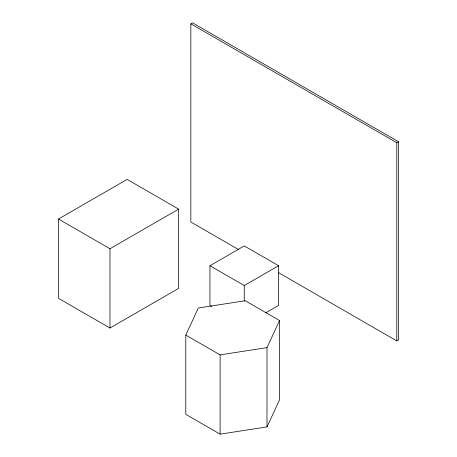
<?xml version="1.0" encoding="UTF-8"?>
<svg xmlns="http://www.w3.org/2000/svg" width="457" height="457" viewBox="0 0 457 457"><rect width="100%" height="100%" fill="white"/><g stroke="black" fill="none" stroke-linecap="round" stroke-linejoin="round"><path stroke-width="0.69" d="M185.782 335.061L198.344 307.989L245.238 300.735L279.558 320.551L279.558 399.824L266.997 426.895L220.108 434.15L185.782 414.333L185.782 335.061L220.108 354.878L266.997 347.623L279.558 320.551M238.942 249.79L190.843 222.022L190.843 23.838L192.563 22.85L398.515 141.756L398.515 339.934L396.796 340.928L278.404 272.572M58.485 219.029L127.137 179.395L178.624 209.123L178.624 288.39L109.977 328.029L58.485 298.301L58.485 219.029L109.977 248.757L178.624 209.123M190.843 23.838L396.796 142.744L398.515 141.756M211.78 306.43L209.946 305.367L209.946 265.728L244.267 245.912L278.593 265.728L278.593 305.367L265.723 312.799M209.946 265.728L244.267 285.551L278.593 265.728M396.796 142.744L396.796 340.928M266.997 347.623L266.997 426.895M244.267 285.551L244.267 301.117M220.108 354.878L220.108 434.15M109.977 248.757L109.977 328.029"/></g></svg>
